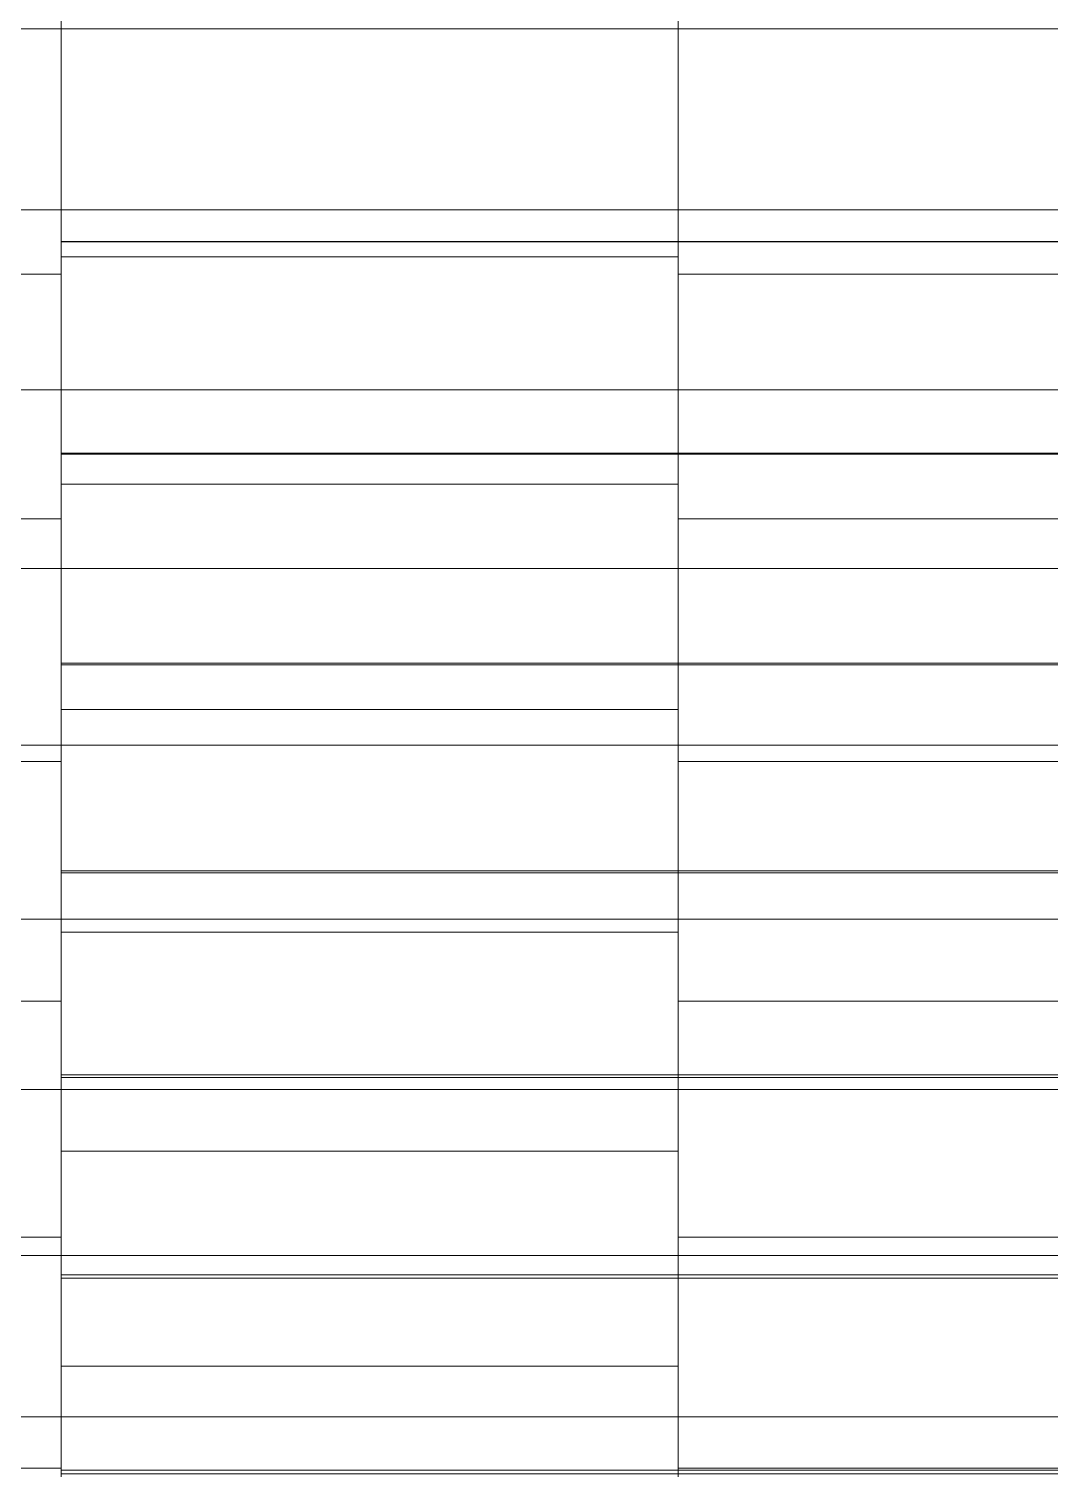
# Model space of a CAD drawing. Header units: millimetres. Extents: x -50 to 55, y -28 to 25.
# Drawn here: x 33.84 to 38.81, y -7 to 0 of the extents above; entities that cross this region are included whole.
import ezdxf

# ---------------------------------------------------------------- set-up
doc = ezdxf.new("R2010")
doc.units = ezdxf.units.MM
for name, color, linetype in [('ANELLO_SPE', 7, 'Continuous'), ('CIRCOLO_LU', 7, 'Continuous'), ('ORING3', 7, 'Continuous')]:
    doc.layers.add(name, color=color, linetype=linetype)

msp = doc.modelspace()

# ---------------------------------------------------------------- linework, layer by layer
at = {"layer": 'ANELLO_SPE', "lineweight": 5}
for points, invisible_edges in [([(37, 0, 17.6527), (37, 1.1084, 17.6179), (34, 1.1084, 17.6179)], 12), ([(34, 1.1084, 17.6179), (34, 0, 17.6527), (37, 0, 17.6527)], 12), ([(34, 1.1084, 17.6179), (34, 1.1083, 17.6169), (34, 0, 17.6517)], 12), ([(34, 1.1084, 17.6179), (34, 0, 17.6517), (34, 0, 17.6527)], 1), ([(34, 1.1083, 17.6169), (34, 1.0329, 16.4187), (34, 0, 16.4511)], 12), ([(34, 1.1083, 17.6169), (34, 0, 16.4511), (34, 0, 17.6517)], 1), ([(37, 0, 17.6527), (37, 0, 17.6517), (37, 1.1084, 17.6179)], 2), ([(37, 0, 17.6517), (37, 1.1083, 17.6169), (37, 1.1084, 17.6179)], 12), ([(37, 0, 17.6517), (37, 0, 16.4511), (37, 1.1083, 17.6169)], 2), ([(37, 0, 16.4511), (37, 1.0329, 16.4187), (37, 1.1083, 17.6169)], 12), ([(34, 0, 16.4511), (34, 1.0329, 16.4187), (37, 1.0329, 16.4187)], 12), ([(34, 0, 16.4511), (37, 1.0329, 16.4187), (37, 0, 16.4511)], 1), ([(37, -1.1084, 17.6179), (37, 0, 17.6527), (34, 0, 17.6527)], 12), ([(34, 0, 17.6527), (34, -1.1084, 17.6179), (37, -1.1084, 17.6179)], 12), ([(37, 0, -17.6508), (37, -1.1084, -17.616), (34, -1.1084, -17.616)], 12), ([(34, -1.1084, -17.616), (34, 0, -17.6508), (37, 0, -17.6508)], 12), ([(37, 0, 16.4511), (37, -1.0329, 16.4187), (34, -1.0329, 16.4187)], 12), ([(34, -1.0329, 16.4187), (34, 0, 16.4511), (37, 0, 16.4511)], 12), ([(37, -1.0329, -16.4168), (37, 0, -16.4493), (34, 0, -16.4493)], 12), ([(34, 0, -16.4493), (34, -1.0329, -16.4168), (37, -1.0329, -16.4168)], 12), ([(34, 0, 17.6527), (34, 0, 17.6517), (34, -1.1084, 17.6179)], 2), ([(34, 0, 17.6517), (34, -1.1083, 17.6169), (34, -1.1084, 17.6179)], 12), ([(34, -1.1084, -17.616), (34, -1.1083, -17.615), (34, 0, -17.6499)], 12), ([(34, 0, -17.6499), (34, 0, -17.6508), (34, -1.1084, -17.616)], 12), ([(34, -1.1083, -17.615), (34, -1.0329, -16.4168), (34, 0, -16.4493)], 12), ([(34, 0, -16.4493), (34, 0, -17.6499), (34, -1.1083, -17.615)], 12), ([(34, 0, 17.6517), (34, 0, 16.4511), (34, -1.1083, 17.6169)], 2), ([(34, 0, 16.4511), (34, -1.0329, 16.4187), (34, -1.1083, 17.6169)], 12), ([(37, -1.1084, 17.6179), (37, -1.1083, 17.6169), (37, 0, 17.6517)], 12), ([(37, -1.1084, 17.6179), (37, 0, 17.6517), (37, 0, 17.6527)], 1), ([(37, 0, -17.6499), (37, -1.1083, -17.615), (37, -1.1084, -17.616)], 12), ([(37, -1.1084, -17.616), (37, 0, -17.6508), (37, 0, -17.6499)], 12), ([(37, 0, -16.4493), (37, -1.0329, -16.4168), (37, -1.1083, -17.615)], 12), ([(37, -1.1083, -17.615), (37, 0, -17.6499), (37, 0, -16.4493)], 12), ([(37, -1.1083, 17.6169), (37, -1.0329, 16.4187), (37, 0, 16.4511)], 12), ([(37, -1.1083, 17.6169), (37, 0, 16.4511), (37, 0, 17.6517)], 1), ([(37, -1.0329, 16.4187), (37, -2.0618, 16.3214), (34, -2.0618, 16.3214)], 12), ([(34, -2.0618, 16.3214), (34, -1.0329, 16.4187), (37, -1.0329, 16.4187)], 12), ([(37, -2.0618, -16.3196), (37, -1.0329, -16.4168), (34, -1.0329, -16.4168)], 12), ([(34, -1.0329, -16.4168), (34, -2.0618, -16.3196), (37, -2.0618, -16.3196)], 12), ([(34, -2.2122, -17.5107), (34, -2.0618, -16.3196), (34, -1.0329, -16.4168)], 12), ([(34, -1.0329, -16.4168), (34, -1.1083, -17.615), (34, -2.2122, -17.5107)], 12), ([(34, -1.1083, 17.6169), (34, -1.0329, 16.4187), (34, -2.2122, 17.5126)], 2), ([(34, -1.0329, 16.4187), (34, -2.0618, 16.3214), (34, -2.2122, 17.5126)], 12), ([(37, -2.2122, 17.5126), (37, -2.0618, 16.3214), (37, -1.0329, 16.4187)], 12), ([(37, -2.2122, 17.5126), (37, -1.0329, 16.4187), (37, -1.1083, 17.6169)], 1), ([(37, -1.0329, -16.4168), (37, -2.0618, -16.3196), (37, -2.2122, -17.5107)], 12), ([(37, -2.2122, -17.5107), (37, -1.1083, -17.615), (37, -1.0329, -16.4168)], 12), ([(34, -1.1084, 17.6179), (34, -1.1083, 17.6169), (34, -2.2124, 17.5135)], 2), ([(34, -1.1083, 17.6169), (34, -2.2122, 17.5126), (34, -2.2124, 17.5135)], 12), ([(34, -2.2124, -17.5116), (34, -2.2122, -17.5107), (34, -1.1083, -17.615)], 12), ([(34, -1.1083, -17.615), (34, -1.1084, -17.616), (34, -2.2124, -17.5116)], 12), ([(37, -2.2124, 17.5135), (37, -1.1084, 17.6179), (34, -1.1084, 17.6179)], 12), ([(34, -1.1084, 17.6179), (34, -2.2124, 17.5135), (37, -2.2124, 17.5135)], 12), ([(37, -1.1084, -17.616), (37, -2.2124, -17.5116), (34, -2.2124, -17.5116)], 12), ([(34, -2.2124, -17.5116), (34, -1.1084, -17.616), (37, -1.1084, -17.616)], 12), ([(37, -2.2124, 17.5135), (37, -2.2122, 17.5126), (37, -1.1083, 17.6169)], 12), ([(37, -2.2124, 17.5135), (37, -1.1083, 17.6169), (37, -1.1084, 17.6179)], 1), ([(37, -1.1083, -17.615), (37, -2.2122, -17.5107), (37, -2.2124, -17.5116)], 12), ([(37, -2.2124, -17.5116), (37, -1.1084, -17.616), (37, -1.1083, -17.615)], 12), ([(37, -2.0618, 16.3214), (37, -3.0825, 16.1598), (34, -3.0825, 16.1598)], 12), ([(34, -3.0825, 16.1598), (34, -2.0618, 16.3214), (37, -2.0618, 16.3214)], 12), ([(37, -3.0825, -16.1579), (37, -2.0618, -16.3196), (34, -2.0618, -16.3196)], 12), ([(34, -2.0618, -16.3196), (34, -3.0825, -16.1579), (37, -3.0825, -16.1579)], 12), ([(34, -3.3074, -17.3372), (34, -3.0825, -16.1579), (34, -2.0618, -16.3196)], 12), ([(34, -2.0618, -16.3196), (34, -2.2122, -17.5107), (34, -3.3074, -17.3372)], 12), ([(34, -2.2122, 17.5126), (34, -2.0618, 16.3214), (34, -3.3074, 17.3391)], 2), ([(34, -2.0618, 16.3214), (34, -3.0825, 16.1598), (34, -3.3074, 17.3391)], 12), ([(37, -2.0618, -16.3196), (37, -3.0825, -16.1579), (37, -3.3074, -17.3372)], 12), ([(37, -3.3074, -17.3372), (37, -2.2122, -17.5107), (37, -2.0618, -16.3196)], 12), ([(37, -3.3074, 17.3391), (37, -3.0825, 16.1598), (37, -2.0618, 16.3214)], 12), ([(37, -3.3074, 17.3391), (37, -2.0618, 16.3214), (37, -2.2122, 17.5126)], 1), ([(34, -2.2124, 17.5135), (34, -2.2122, 17.5126), (34, -3.3076, 17.34)], 2), ([(34, -2.2122, 17.5126), (34, -3.3074, 17.3391), (34, -3.3076, 17.34)], 12), ([(34, -3.3076, -17.3381), (34, -3.3074, -17.3372), (34, -2.2122, -17.5107)], 12), ([(34, -2.2122, -17.5107), (34, -2.2124, -17.5116), (34, -3.3076, -17.3381)], 12), ([(37, -3.3076, 17.34), (37, -2.2124, 17.5135), (34, -2.2124, 17.5135)], 12), ([(34, -2.2124, 17.5135), (34, -3.3076, 17.34), (37, -3.3076, 17.34)], 12), ([(37, -2.2124, -17.5116), (37, -3.3076, -17.3381), (34, -3.3076, -17.3381)], 12), ([(34, -3.3076, -17.3381), (34, -2.2124, -17.5116), (37, -2.2124, -17.5116)], 12), ([(37, -3.3076, 17.34), (37, -3.3074, 17.3391), (37, -2.2122, 17.5126)], 12), ([(37, -3.3076, 17.34), (37, -2.2122, 17.5126), (37, -2.2124, 17.5135)], 1), ([(37, -2.2122, -17.5107), (37, -3.3074, -17.3372), (37, -3.3076, -17.3381)], 12), ([(37, -3.3076, -17.3381), (37, -2.2124, -17.5116), (37, -2.2122, -17.5107)], 12), ([(37, -3.0825, 16.1598), (37, -4.091, 15.9343), (34, -4.091, 15.9343)], 12), ([(34, -4.091, 15.9343), (34, -3.0825, 16.1598), (37, -3.0825, 16.1598)], 12), ([(37, -4.091, -15.9325), (37, -3.0825, -16.1579), (34, -3.0825, -16.1579)], 12), ([(34, -3.0825, -16.1579), (34, -4.091, -15.9325), (37, -4.091, -15.9325)], 12), ([(34, -4.3896, -17.0953), (34, -4.091, -15.9325), (34, -3.0825, -16.1579)], 12), ([(34, -3.0825, -16.1579), (34, -3.3074, -17.3372), (34, -4.3896, -17.0953)], 12), ([(34, -3.3074, 17.3391), (34, -3.0825, 16.1598), (34, -4.3896, 17.0972)], 2), ([(34, -3.0825, 16.1598), (34, -4.091, 15.9343), (34, -4.3896, 17.0972)], 12), ([(37, -3.0825, -16.1579), (37, -4.091, -15.9325), (37, -4.3896, -17.0953)], 12), ([(37, -4.3896, -17.0953), (37, -3.3074, -17.3372), (37, -3.0825, -16.1579)], 12), ([(37, -4.3896, 17.0972), (37, -4.091, 15.9343), (37, -3.0825, 16.1598)], 12), ([(37, -4.3896, 17.0972), (37, -3.0825, 16.1598), (37, -3.3074, 17.3391)], 1), ([(34, -3.3076, 17.34), (34, -3.3074, 17.3391), (34, -4.3898, 17.0981)], 2), ([(34, -3.3074, 17.3391), (34, -4.3896, 17.0972), (34, -4.3898, 17.0981)], 12), ([(34, -4.3898, -17.0962), (34, -4.3896, -17.0953), (34, -3.3074, -17.3372)], 12), ([(34, -3.3074, -17.3372), (34, -3.3076, -17.3381), (34, -4.3898, -17.0962)], 12), ([(37, -4.3898, 17.0981), (37, -3.3076, 17.34), (34, -3.3076, 17.34)], 12), ([(34, -3.3076, 17.34), (34, -4.3898, 17.0981), (37, -4.3898, 17.0981)], 12), ([(37, -3.3076, -17.3381), (37, -4.3898, -17.0962), (34, -4.3898, -17.0962)], 12), ([(34, -4.3898, -17.0962), (34, -3.3076, -17.3381), (37, -3.3076, -17.3381)], 12), ([(37, -4.3898, 17.0981), (37, -4.3896, 17.0972), (37, -3.3074, 17.3391)], 12), ([(37, -4.3898, 17.0981), (37, -3.3074, 17.3391), (37, -3.3076, 17.34)], 1), ([(37, -3.3074, -17.3372), (37, -4.3896, -17.0953), (37, -4.3898, -17.0962)], 12), ([(37, -4.3898, -17.0962), (37, -3.3076, -17.3381), (37, -3.3074, -17.3372)], 12), ([(37, -4.091, 15.9343), (37, -5.0834, 15.646), (34, -5.0834, 15.646)], 12), ([(34, -5.0834, 15.646), (34, -4.091, 15.9343), (37, -4.091, 15.9343)], 12), ([(37, -5.0834, -15.6441), (37, -4.091, -15.9325), (34, -4.091, -15.9325)], 12), ([(34, -4.091, -15.9325), (34, -5.0834, -15.6441), (37, -5.0834, -15.6441)], 12), ([(34, -5.4544, -16.786), (34, -5.0834, -15.6441), (34, -4.091, -15.9325)], 12), ([(34, -4.091, -15.9325), (34, -4.3896, -17.0953), (34, -5.4544, -16.786)], 12), ([(34, -4.3896, 17.0972), (34, -4.091, 15.9343), (34, -5.4544, 16.7879)], 2), ([(34, -4.091, 15.9343), (34, -5.0834, 15.646), (34, -5.4544, 16.7879)], 12), ([(37, -5.4544, 16.7879), (37, -5.0834, 15.646), (37, -4.091, 15.9343)], 12), ([(37, -5.4544, 16.7879), (37, -4.091, 15.9343), (37, -4.3896, 17.0972)], 1), ([(37, -4.091, -15.9325), (37, -5.0834, -15.6441), (37, -5.4544, -16.786)], 12), ([(37, -5.4544, -16.786), (37, -4.3896, -17.0953), (37, -4.091, -15.9325)], 12), ([(34, -4.3898, 17.0981), (34, -4.3896, 17.0972), (34, -5.4547, 16.7887)], 2), ([(34, -4.3896, 17.0972), (34, -5.4544, 16.7879), (34, -5.4547, 16.7887)], 12), ([(34, -5.4547, -16.7869), (34, -5.4544, -16.786), (34, -4.3896, -17.0953)], 12), ([(34, -4.3896, -17.0953), (34, -4.3898, -17.0962), (34, -5.4547, -16.7869)], 12), ([(37, -4.3898, -17.0962), (37, -5.4547, -16.7869), (34, -5.4547, -16.7869)], 12), ([(34, -5.4547, -16.7869), (34, -4.3898, -17.0962), (37, -4.3898, -17.0962)], 12), ([(37, -5.4547, 16.7887), (37, -4.3898, 17.0981), (34, -4.3898, 17.0981)], 12), ([(34, -4.3898, 17.0981), (34, -5.4547, 16.7887), (37, -5.4547, 16.7887)], 12), ([(37, -5.4547, 16.7887), (37, -5.4544, 16.7879), (37, -4.3896, 17.0972)], 12), ([(37, -5.4547, 16.7887), (37, -4.3896, 17.0972), (37, -4.3898, 17.0981)], 1), ([(37, -4.3896, -17.0953), (37, -5.4544, -16.786), (37, -5.4547, -16.7869)], 12), ([(37, -5.4547, -16.7869), (37, -4.3898, -17.0962), (37, -4.3896, -17.0953)], 12), ([(37, -5.0834, 15.646), (37, -6.0557, 15.296), (34, -6.0557, 15.296)], 12), ([(34, -6.0557, 15.296), (34, -5.0834, 15.646), (37, -5.0834, 15.646)], 12), ([(37, -6.0557, -15.2941), (37, -5.0834, -15.6441), (34, -5.0834, -15.6441)], 12), ([(34, -5.0834, -15.6441), (34, -6.0557, -15.2941), (37, -6.0557, -15.2941)], 12), ([(34, -5.4544, 16.7879), (34, -5.0834, 15.646), (34, -6.4977, 16.4122)], 2), ([(34, -5.0834, 15.646), (34, -6.0557, 15.296), (34, -6.4977, 16.4122)], 12), ([(34, -6.4977, -16.4104), (34, -6.0557, -15.2941), (34, -5.0834, -15.6441)], 12), ([(34, -5.0834, -15.6441), (34, -5.4544, -16.786), (34, -6.4977, -16.4104)], 12), ([(37, -5.0834, -15.6441), (37, -6.0557, -15.2941), (37, -6.4977, -16.4104)], 12), ([(37, -6.4977, -16.4104), (37, -5.4544, -16.786), (37, -5.0834, -15.6441)], 12), ([(37, -6.4977, 16.4122), (37, -6.0557, 15.296), (37, -5.0834, 15.646)], 12), ([(37, -6.4977, 16.4122), (37, -5.0834, 15.646), (37, -5.4544, 16.7879)], 1), ([(34, -5.4547, 16.7887), (34, -5.4544, 16.7879), (34, -6.498, 16.4131)], 2), ([(34, -5.4544, 16.7879), (34, -6.4977, 16.4122), (34, -6.498, 16.4131)], 12), ([(34, -6.498, -16.4112), (34, -6.4977, -16.4104), (34, -5.4544, -16.786)], 12), ([(34, -5.4544, -16.786), (34, -5.4547, -16.7869), (34, -6.498, -16.4112)], 12), ([(37, -6.498, 16.4131), (37, -5.4547, 16.7887), (34, -5.4547, 16.7887)], 12), ([(34, -5.4547, 16.7887), (34, -6.498, 16.4131), (37, -6.498, 16.4131)], 12), ([(37, -5.4547, -16.7869), (37, -6.498, -16.4112), (34, -6.498, -16.4112)], 12), ([(34, -6.498, -16.4112), (34, -5.4547, -16.7869), (37, -5.4547, -16.7869)], 12), ([(37, -6.498, 16.4131), (37, -6.4977, 16.4122), (37, -5.4544, 16.7879)], 12), ([(37, -6.498, 16.4131), (37, -5.4544, 16.7879), (37, -5.4547, 16.7887)], 1), ([(37, -5.4544, -16.786), (37, -6.4977, -16.4104), (37, -6.498, -16.4112)], 12), ([(37, -6.498, -16.4112), (37, -5.4547, -16.7869), (37, -5.4544, -16.786)], 12), ([(37, -6.0557, 15.296), (37, -7.0042, 14.8855), (34, -7.0042, 14.8855)], 12), ([(34, -7.0042, 14.8855), (34, -6.0557, 15.296), (37, -6.0557, 15.296)], 12), ([(37, -7.0042, -14.8837), (37, -6.0557, -15.2941), (34, -6.0557, -15.2941)], 12), ([(34, -6.0557, -15.2941), (34, -7.0042, -14.8837), (37, -7.0042, -14.8837)], 12), ([(34, -7.5153, -15.97), (34, -7.0042, -14.8837), (34, -6.0557, -15.2941)], 12), ([(34, -6.0557, -15.2941), (34, -6.4977, -16.4104), (34, -7.5153, -15.97)], 12), ([(34, -6.4977, 16.4122), (34, -6.0557, 15.296), (34, -7.5153, 15.9719)], 2), ([(34, -6.0557, 15.296), (34, -7.0042, 14.8855), (34, -7.5153, 15.9719)], 12), ([(37, -7.5153, 15.9719), (37, -7.0042, 14.8855), (37, -6.0557, 15.296)], 12), ([(37, -7.5153, 15.9719), (37, -6.0557, 15.296), (37, -6.4977, 16.4122)], 1), ([(37, -6.0557, -15.2941), (37, -7.0042, -14.8837), (37, -7.5153, -15.97)], 12), ([(37, -7.5153, -15.97), (37, -6.4977, -16.4104), (37, -6.0557, -15.2941)], 12), ([(34, -6.498, 16.4131), (34, -6.4977, 16.4122), (34, -7.5157, 15.9727)], 2), ([(34, -6.4977, 16.4122), (34, -7.5153, 15.9719), (34, -7.5157, 15.9727)], 12), ([(34, -7.5157, -15.9708), (34, -7.5153, -15.97), (34, -6.4977, -16.4104)], 12), ([(34, -6.4977, -16.4104), (34, -6.498, -16.4112), (34, -7.5157, -15.9708)], 12), ([(37, -7.5157, 15.9727), (37, -6.498, 16.4131), (34, -6.498, 16.4131)], 12), ([(34, -6.498, 16.4131), (34, -7.5157, 15.9727), (37, -7.5157, 15.9727)], 12), ([(37, -6.498, -16.4112), (37, -7.5157, -15.9708), (34, -7.5157, -15.9708)], 12), ([(34, -7.5157, -15.9708), (34, -6.498, -16.4112), (37, -6.498, -16.4112)], 12), ([(37, -7.5157, 15.9727), (37, -7.5153, 15.9719), (37, -6.4977, 16.4122)], 12), ([(37, -7.5157, 15.9727), (37, -6.4977, 16.4122), (37, -6.498, 16.4131)], 1), ([(37, -6.4977, -16.4104), (37, -7.5153, -15.97), (37, -7.5157, -15.9708)], 12), ([(37, -7.5157, -15.9708), (37, -6.498, -16.4112), (37, -6.4977, -16.4104)], 12)]:
    msp.add_3dface(points, dxfattribs=dict(at, invisible_edges=invisible_edges))
at = {"layer": 'CIRCOLO_LU', "lineweight": 5}
for points, invisible_edges in [([(27.5, 1.1931, 18.9633), (27.5, 0, 19.0008), (34, 0, 19.0008)], 12), ([(27.5, 1.1931, 18.9633), (34, 0, 19.0008), (34, 1.1931, 18.9633)], 1), ([(34, 1.1931, 18.9633), (34, 0, 19.0008), (34, 0, 16.4921)], 12), ([(34, 0, 16.4921), (34, 1.0355, 16.4596), (34, 1.1931, 18.9633)], 12), ([(37, 0, 16.4921), (37, 1.0355, 16.4596), (34, 1.0355, 16.4596)], 12), ([(34, 1.0355, 16.4596), (34, 0, 16.4921), (37, 0, 16.4921)], 12), ([(43.5, 0, 16.4921), (43.5, 1.0355, 16.4596), (37, 1.0355, 16.4596)], 12), ([(37, 1.0355, 16.4596), (37, 0, 16.4921), (43.5, 0, 16.4921)], 12), ([(34, 0.8791, 13.9724), (34, 0, 14), (27.5, 0, 14)], 12), ([(27.5, 0, 14), (27.5, 0.8791, 13.9724), (34, 0.8791, 13.9724)], 12), ([(37, 0.8791, 13.9724), (37, 0, 14), (34, 0, 14)], 12), ([(34, 0, 14), (34, 0.8791, 13.9724), (37, 0.8791, 13.9724)], 12), ([(43.5, 0.8791, 13.9724), (43.5, 0, 14), (37, 0, 14)], 12), ([(37, 0, 14), (37, 0.8791, 13.9724), (43.5, 0.8791, 13.9724)], 12), ([(34, 0, -19.0008), (34, -1.1931, -18.9633), (27.5, -1.1931, -18.9633)], 12), ([(27.5, -1.1931, -18.9633), (27.5, 0, -19.0008), (34, 0, -19.0008)], 12), ([(34, 0, 14), (34, -0.8791, 13.9724), (27.5, -0.8791, 13.9724)], 12), ([(27.5, -0.8791, 13.9724), (27.5, 0, 14), (34, 0, 14)], 12), ([(34, -1.1931, 18.9633), (34, 0, 19.0008), (27.5, 0, 19.0008)], 12), ([(27.5, 0, 19.0008), (27.5, -1.1931, 18.9633), (34, -1.1931, 18.9633)], 12), ([(34, -0.8791, -13.9724), (34, 0, -14), (27.5, 0, -14)], 12), ([(27.5, 0, -14), (27.5, -0.8791, -13.9724), (34, -0.8791, -13.9724)], 12), ([(34, 0, 16.4921), (34, 0, 19.0008), (34, -1.1931, 18.9633)], 12), ([(34, -1.1931, 18.9633), (34, -1.0355, 16.4596), (34, 0, 16.4921)], 12), ([(34, 0, -16.4921), (34, -1.0355, -16.4596), (34, -1.1931, -18.9633)], 12), ([(34, -1.1931, -18.9633), (34, 0, -19.0008), (34, 0, -16.4921)], 12), ([(34, 0, 16.4921), (34, -1.0355, 16.4596), (37, -1.0355, 16.4596)], 12), ([(34, 0, 16.4921), (37, -1.0355, 16.4596), (37, 0, 16.4921)], 1), ([(34, -1.0355, -16.4596), (34, 0, -16.4921), (37, 0, -16.4921)], 12), ([(34, -1.0355, -16.4596), (37, 0, -16.4921), (37, -1.0355, -16.4596)], 1), ([(37, 0, 14), (37, -0.8791, 13.9724), (34, -0.8791, 13.9724)], 12), ([(34, -0.8791, 13.9724), (34, 0, 14), (37, 0, 14)], 12), ([(37, -0.8791, -13.9724), (37, 0, -14), (34, 0, -14)], 12), ([(34, 0, -14), (34, -0.8791, -13.9724), (37, -0.8791, -13.9724)], 12), ([(43.5, -0.8791, -13.9724), (43.5, 0, -14), (37, 0, -14)], 12), ([(37, 0, -14), (37, -0.8791, -13.9724), (43.5, -0.8791, -13.9724)], 12), ([(37, -1.0355, -16.4596), (37, 0, -16.4921), (43.5, 0, -16.4921)], 12), ([(37, -1.0355, -16.4596), (43.5, 0, -16.4921), (43.5, -1.0355, -16.4596)], 1), ([(37, 0, 16.4921), (37, -1.0355, 16.4596), (43.5, -1.0355, 16.4596)], 12), ([(37, 0, 16.4921), (43.5, -1.0355, 16.4596), (43.5, 0, 16.4921)], 1), ([(43.5, 0, 14), (43.5, -0.8791, 13.9724), (37, -0.8791, 13.9724)], 12), ([(37, -0.8791, 13.9724), (37, 0, 14), (43.5, 0, 14)], 12), ([(34, -1.7547, -13.8896), (34, -0.8791, -13.9724), (27.5, -0.8791, -13.9724)], 12), ([(27.5, -0.8791, -13.9724), (27.5, -1.7547, -13.8896), (34, -1.7547, -13.8896)], 12), ([(34, -0.8791, 13.9724), (34, -1.7547, 13.8896), (27.5, -1.7547, 13.8896)], 12), ([(27.5, -1.7547, 13.8896), (27.5, -0.8791, 13.9724), (34, -0.8791, 13.9724)], 12), ([(37, -0.8791, 13.9724), (37, -1.7547, 13.8896), (34, -1.7547, 13.8896)], 12), ([(34, -1.7547, 13.8896), (34, -0.8791, 13.9724), (37, -0.8791, 13.9724)], 12), ([(37, -1.7547, -13.8896), (37, -0.8791, -13.9724), (34, -0.8791, -13.9724)], 12), ([(34, -0.8791, -13.9724), (34, -1.7547, -13.8896), (37, -1.7547, -13.8896)], 12), ([(43.5, -0.8791, 13.9724), (43.5, -1.7547, 13.8896), (37, -1.7547, 13.8896)], 12), ([(37, -1.7547, 13.8896), (37, -0.8791, 13.9724), (43.5, -0.8791, 13.9724)], 12), ([(43.5, -1.7547, -13.8896), (43.5, -0.8791, -13.9724), (37, -0.8791, -13.9724)], 12), ([(37, -0.8791, -13.9724), (37, -1.7547, -13.8896), (43.5, -1.7547, -13.8896)], 12), ([(34, -1.0355, 16.4596), (34, -1.1931, 18.9633), (34, -2.3814, 18.851)], 12), ([(34, -2.3814, 18.851), (34, -2.067, 16.3621), (34, -1.0355, 16.4596)], 12), ([(34, -1.0355, -16.4596), (34, -2.067, -16.3621), (34, -2.3814, -18.851)], 12), ([(34, -2.3814, -18.851), (34, -1.1931, -18.9633), (34, -1.0355, -16.4596)], 12), ([(34, -1.0355, 16.4596), (34, -2.067, 16.3621), (37, -2.067, 16.3621)], 12), ([(34, -1.0355, 16.4596), (37, -2.067, 16.3621), (37, -1.0355, 16.4596)], 1), ([(34, -2.067, -16.3621), (34, -1.0355, -16.4596), (37, -1.0355, -16.4596)], 12), ([(34, -2.067, -16.3621), (37, -1.0355, -16.4596), (37, -2.067, -16.3621)], 1), ([(37, -2.067, -16.3621), (37, -1.0355, -16.4596), (43.5, -1.0355, -16.4596)], 12), ([(37, -2.067, -16.3621), (43.5, -1.0355, -16.4596), (43.5, -2.067, -16.3621)], 1), ([(37, -1.0355, 16.4596), (37, -2.067, 16.3621), (43.5, -2.067, 16.3621)], 12), ([(37, -1.0355, 16.4596), (43.5, -2.067, 16.3621), (43.5, -1.0355, 16.4596)], 1), ([(34, -1.1931, -18.9633), (34, -2.3814, -18.851), (27.5, -2.3814, -18.851)], 12), ([(27.5, -2.3814, -18.851), (27.5, -1.1931, -18.9633), (34, -1.1931, -18.9633)], 12), ([(34, -2.3814, 18.851), (34, -1.1931, 18.9633), (27.5, -1.1931, 18.9633)], 12), ([(27.5, -1.1931, 18.9633), (27.5, -2.3814, 18.851), (34, -2.3814, 18.851)], 12), ([(34, -2.6233, -13.752), (34, -1.7547, -13.8896), (27.5, -1.7547, -13.8896)], 12), ([(27.5, -1.7547, -13.8896), (27.5, -2.6233, -13.752), (34, -2.6233, -13.752)], 12), ([(34, -1.7547, 13.8896), (34, -2.6233, 13.752), (27.5, -2.6233, 13.752)], 12), ([(27.5, -2.6233, 13.752), (27.5, -1.7547, 13.8896), (34, -1.7547, 13.8896)], 12), ([(37, -2.6233, -13.752), (37, -1.7547, -13.8896), (34, -1.7547, -13.8896)], 12), ([(34, -1.7547, -13.8896), (34, -2.6233, -13.752), (37, -2.6233, -13.752)], 12), ([(37, -1.7547, 13.8896), (37, -2.6233, 13.752), (34, -2.6233, 13.752)], 12), ([(34, -2.6233, 13.752), (34, -1.7547, 13.8896), (37, -1.7547, 13.8896)], 12), ([(43.5, -1.7547, 13.8896), (43.5, -2.6233, 13.752), (37, -2.6233, 13.752)], 12), ([(37, -2.6233, 13.752), (37, -1.7547, 13.8896), (43.5, -1.7547, 13.8896)], 12), ([(43.5, -2.6233, -13.752), (43.5, -1.7547, -13.8896), (37, -1.7547, -13.8896)], 12), ([(37, -1.7547, -13.8896), (37, -2.6233, -13.752), (43.5, -2.6233, -13.752)], 12), ([(34, -2.067, 16.3621), (34, -2.3814, 18.851), (34, -3.5604, 18.6642)], 12), ([(34, -3.5604, 18.6642), (34, -3.0903, 16.2), (34, -2.067, 16.3621)], 12), ([(34, -2.067, -16.3621), (34, -3.0903, -16.2), (34, -3.5604, -18.6642)], 12), ([(34, -3.5604, -18.6642), (34, -2.3814, -18.851), (34, -2.067, -16.3621)], 12), ([(34, -2.067, 16.3621), (34, -3.0903, 16.2), (37, -3.0903, 16.2)], 12), ([(34, -2.067, 16.3621), (37, -3.0903, 16.2), (37, -2.067, 16.3621)], 1), ([(34, -3.0903, -16.2), (34, -2.067, -16.3621), (37, -2.067, -16.3621)], 12), ([(34, -3.0903, -16.2), (37, -2.067, -16.3621), (37, -3.0903, -16.2)], 1), ([(37, -3.0903, -16.2), (37, -2.067, -16.3621), (43.5, -2.067, -16.3621)], 12), ([(37, -3.0903, -16.2), (43.5, -2.067, -16.3621), (43.5, -3.0903, -16.2)], 1), ([(37, -2.067, 16.3621), (37, -3.0903, 16.2), (43.5, -3.0903, 16.2)], 12), ([(37, -2.067, 16.3621), (43.5, -3.0903, 16.2), (43.5, -2.067, 16.3621)], 1), ([(34, -3.5604, 18.6642), (34, -2.3814, 18.851), (27.5, -2.3814, 18.851)], 12), ([(27.5, -2.3814, 18.851), (27.5, -3.5604, 18.6642), (34, -3.5604, 18.6642)], 12), ([(34, -2.3814, -18.851), (34, -3.5604, -18.6642), (27.5, -3.5604, -18.6642)], 12), ([(27.5, -3.5604, -18.6642), (27.5, -2.3814, -18.851), (34, -2.3814, -18.851)], 12), ([(34, -3.4817, -13.5602), (34, -2.6233, -13.752), (27.5, -2.6233, -13.752)], 12), ([(27.5, -2.6233, -13.752), (27.5, -3.4817, -13.5602), (34, -3.4817, -13.5602)], 12), ([(34, -2.6233, 13.752), (34, -3.4817, 13.5602), (27.5, -3.4817, 13.5602)], 12), ([(27.5, -3.4817, 13.5602), (27.5, -2.6233, 13.752), (34, -2.6233, 13.752)], 12), ([(37, -3.4817, -13.5602), (37, -2.6233, -13.752), (34, -2.6233, -13.752)], 12), ([(34, -2.6233, -13.752), (34, -3.4817, -13.5602), (37, -3.4817, -13.5602)], 12), ([(37, -2.6233, 13.752), (37, -3.4817, 13.5602), (34, -3.4817, 13.5602)], 12), ([(34, -3.4817, 13.5602), (34, -2.6233, 13.752), (37, -2.6233, 13.752)], 12), ([(43.5, -3.4817, -13.5602), (43.5, -2.6233, -13.752), (37, -2.6233, -13.752)], 12), ([(37, -2.6233, -13.752), (37, -3.4817, -13.5602), (43.5, -3.4817, -13.5602)], 12), ([(43.5, -2.6233, 13.752), (43.5, -3.4817, 13.5602), (37, -3.4817, 13.5602)], 12), ([(37, -3.4817, 13.5602), (37, -2.6233, 13.752), (43.5, -2.6233, 13.752)], 12), ([(34, -3.0903, 16.2), (34, -3.5604, 18.6642), (34, -4.7253, 18.4039)], 12), ([(34, -4.7253, 18.4039), (34, -4.1014, 15.974), (34, -3.0903, 16.2)], 12), ([(34, -3.0903, -16.2), (34, -4.1014, -15.974), (34, -4.7253, -18.4039)], 12), ([(34, -4.7253, -18.4039), (34, -3.5604, -18.6642), (34, -3.0903, -16.2)], 12), ([(34, -3.0903, 16.2), (34, -4.1014, 15.974), (37, -4.1014, 15.974)], 12), ([(34, -3.0903, 16.2), (37, -4.1014, 15.974), (37, -3.0903, 16.2)], 1), ([(34, -4.1014, -15.974), (34, -3.0903, -16.2), (37, -3.0903, -16.2)], 12), ([(34, -4.1014, -15.974), (37, -3.0903, -16.2), (37, -4.1014, -15.974)], 1), ([(37, -4.1014, -15.974), (37, -3.0903, -16.2), (43.5, -3.0903, -16.2)], 12), ([(37, -4.1014, -15.974), (43.5, -3.0903, -16.2), (43.5, -4.1014, -15.974)], 1), ([(37, -3.0903, 16.2), (37, -4.1014, 15.974), (43.5, -4.1014, 15.974)], 12), ([(37, -3.0903, 16.2), (43.5, -4.1014, 15.974), (43.5, -3.0903, 16.2)], 1), ([(34, -4.3262, -13.3148), (34, -3.4817, -13.5602), (27.5, -3.4817, -13.5602)], 12), ([(27.5, -3.4817, -13.5602), (27.5, -4.3262, -13.3148), (34, -4.3262, -13.3148)], 12), ([(34, -3.4817, 13.5602), (34, -4.3262, 13.3148), (27.5, -4.3262, 13.3148)], 12), ([(27.5, -4.3262, 13.3148), (27.5, -3.4817, 13.5602), (34, -3.4817, 13.5602)], 12), ([(37, -3.4817, 13.5602), (37, -4.3262, 13.3148), (34, -4.3262, 13.3148)], 12), ([(34, -4.3262, 13.3148), (34, -3.4817, 13.5602), (37, -3.4817, 13.5602)], 12), ([(37, -4.3262, -13.3148), (37, -3.4817, -13.5602), (34, -3.4817, -13.5602)], 12), ([(34, -3.4817, -13.5602), (34, -4.3262, -13.3148), (37, -4.3262, -13.3148)], 12), ([(43.5, -3.4817, 13.5602), (43.5, -4.3262, 13.3148), (37, -4.3262, 13.3148)], 12), ([(37, -4.3262, 13.3148), (37, -3.4817, 13.5602), (43.5, -3.4817, 13.5602)], 12), ([(43.5, -4.3262, -13.3148), (43.5, -3.4817, -13.5602), (37, -3.4817, -13.5602)], 12), ([(37, -3.4817, -13.5602), (37, -4.3262, -13.3148), (43.5, -4.3262, -13.3148)], 12), ([(34, -3.5604, -18.6642), (34, -4.7253, -18.4039), (27.5, -4.7253, -18.4039)], 12), ([(27.5, -4.7253, -18.4039), (27.5, -3.5604, -18.6642), (34, -3.5604, -18.6642)], 12), ([(34, -4.7253, 18.4039), (34, -3.5604, 18.6642), (27.5, -3.5604, 18.6642)], 12), ([(27.5, -3.5604, 18.6642), (27.5, -4.7253, 18.4039), (34, -4.7253, 18.4039)], 12), ([(34, -4.1014, 15.974), (34, -4.7253, 18.4039), (34, -5.8716, 18.0708)], 12), ([(34, -5.8716, 18.0708), (34, -5.0963, 15.6849), (34, -4.1014, 15.974)], 12), ([(34, -4.1014, -15.974), (34, -5.0963, -15.6849), (34, -5.8716, -18.0708)], 12), ([(34, -5.8716, -18.0708), (34, -4.7253, -18.4039), (34, -4.1014, -15.974)], 12), ([(34, -5.0963, -15.6849), (34, -4.1014, -15.974), (37, -4.1014, -15.974)], 12), ([(34, -5.0963, -15.6849), (37, -4.1014, -15.974), (37, -5.0963, -15.6849)], 1), ([(34, -4.1014, 15.974), (34, -5.0963, 15.6849), (37, -5.0963, 15.6849)], 12), ([(34, -4.1014, 15.974), (37, -5.0963, 15.6849), (37, -4.1014, 15.974)], 1), ([(37, -5.0963, -15.6849), (37, -4.1014, -15.974), (43.5, -4.1014, -15.974)], 12), ([(37, -5.0963, -15.6849), (43.5, -4.1014, -15.974), (43.5, -5.0963, -15.6849)], 1), ([(37, -4.1014, 15.974), (37, -5.0963, 15.6849), (43.5, -5.0963, 15.6849)], 12), ([(37, -4.1014, 15.974), (43.5, -5.0963, 15.6849), (43.5, -4.1014, 15.974)], 1), ([(34, -4.3262, 13.3148), (34, -5.1537, 13.0169), (27.5, -5.1537, 13.0169)], 12), ([(27.5, -5.1537, 13.0169), (27.5, -4.3262, 13.3148), (34, -4.3262, 13.3148)], 12), ([(34, -5.1537, -13.0169), (34, -4.3262, -13.3148), (27.5, -4.3262, -13.3148)], 12), ([(27.5, -4.3262, -13.3148), (27.5, -5.1537, -13.0169), (34, -5.1537, -13.0169)], 12), ([(37, -4.3262, 13.3148), (37, -5.1537, 13.0169), (34, -5.1537, 13.0169)], 12), ([(34, -5.1537, 13.0169), (34, -4.3262, 13.3148), (37, -4.3262, 13.3148)], 12), ([(37, -5.1537, -13.0169), (37, -4.3262, -13.3148), (34, -4.3262, -13.3148)], 12), ([(34, -4.3262, -13.3148), (34, -5.1537, -13.0169), (37, -5.1537, -13.0169)], 12), ([(43.5, -5.1537, -13.0169), (43.5, -4.3262, -13.3148), (37, -4.3262, -13.3148)], 12), ([(37, -4.3262, -13.3148), (37, -5.1537, -13.0169), (43.5, -5.1537, -13.0169)], 12), ([(43.5, -4.3262, 13.3148), (43.5, -5.1537, 13.0169), (37, -5.1537, 13.0169)], 12), ([(37, -5.1537, 13.0169), (37, -4.3262, 13.3148), (43.5, -4.3262, 13.3148)], 12), ([(34, -5.8716, 18.0708), (34, -4.7253, 18.4039), (27.5, -4.7253, 18.4039)], 12), ([(27.5, -4.7253, 18.4039), (27.5, -5.8716, 18.0708), (34, -5.8716, 18.0708)], 12), ([(34, -4.7253, -18.4039), (34, -5.8716, -18.0708), (27.5, -5.8716, -18.0708)], 12), ([(27.5, -5.8716, -18.0708), (27.5, -4.7253, -18.4039), (34, -4.7253, -18.4039)], 12), ([(34, -5.0963, 15.6849), (34, -5.8716, 18.0708), (34, -6.9947, 17.6665)], 12), ([(34, -6.9947, 17.6665), (34, -6.0712, 15.334), (34, -5.0963, 15.6849)], 12), ([(34, -5.0963, -15.6849), (34, -6.0712, -15.334), (34, -6.9947, -17.6665)], 12), ([(34, -6.9947, -17.6665), (34, -5.8716, -18.0708), (34, -5.0963, -15.6849)], 12), ([(34, -5.0963, 15.6849), (34, -6.0712, 15.334), (37, -6.0712, 15.334)], 12), ([(34, -5.0963, 15.6849), (37, -6.0712, 15.334), (37, -5.0963, 15.6849)], 1), ([(34, -6.0712, -15.334), (34, -5.0963, -15.6849), (37, -5.0963, -15.6849)], 12), ([(34, -6.0712, -15.334), (37, -5.0963, -15.6849), (37, -6.0712, -15.334)], 1), ([(37, -5.0963, 15.6849), (37, -6.0712, 15.334), (43.5, -6.0712, 15.334)], 12), ([(37, -5.0963, 15.6849), (43.5, -6.0712, 15.334), (43.5, -5.0963, 15.6849)], 1), ([(37, -6.0712, -15.334), (37, -5.0963, -15.6849), (43.5, -5.0963, -15.6849)], 12), ([(37, -6.0712, -15.334), (43.5, -5.0963, -15.6849), (43.5, -6.0712, -15.334)], 1), ([(34, -5.9609, -12.6676), (34, -5.1537, -13.0169), (27.5, -5.1537, -13.0169)], 12), ([(27.5, -5.1537, -13.0169), (27.5, -5.9609, -12.6676), (34, -5.9609, -12.6676)], 12), ([(34, -5.1537, 13.0169), (34, -5.9609, 12.6676), (27.5, -5.9609, 12.6676)], 12), ([(27.5, -5.9609, 12.6676), (27.5, -5.1537, 13.0169), (34, -5.1537, 13.0169)], 12), ([(37, -5.9609, -12.6676), (37, -5.1537, -13.0169), (34, -5.1537, -13.0169)], 12), ([(34, -5.1537, -13.0169), (34, -5.9609, -12.6676), (37, -5.9609, -12.6676)], 12), ([(37, -5.1537, 13.0169), (37, -5.9609, 12.6676), (34, -5.9609, 12.6676)], 12), ([(34, -5.9609, 12.6676), (34, -5.1537, 13.0169), (37, -5.1537, 13.0169)], 12), ([(43.5, -5.1537, 13.0169), (43.5, -5.9609, 12.6676), (37, -5.9609, 12.6676)], 12), ([(37, -5.9609, 12.6676), (37, -5.1537, 13.0169), (43.5, -5.1537, 13.0169)], 12), ([(43.5, -5.9609, -12.6676), (43.5, -5.1537, -13.0169), (37, -5.1537, -13.0169)], 12), ([(37, -5.1537, -13.0169), (37, -5.9609, -12.6676), (43.5, -5.9609, -12.6676)], 12), ([(34, -5.8716, -18.0708), (34, -6.9947, -17.6665), (27.5, -6.9947, -17.6665)], 12), ([(27.5, -6.9947, -17.6665), (27.5, -5.8716, -18.0708), (34, -5.8716, -18.0708)], 12), ([(34, -6.9947, 17.6665), (34, -5.8716, 18.0708), (27.5, -5.8716, 18.0708)], 12), ([(27.5, -5.8716, 18.0708), (27.5, -6.9947, 17.6665), (34, -6.9947, 17.6665)], 12), ([(34, -6.7446, -12.2683), (34, -5.9609, -12.6676), (27.5, -5.9609, -12.6676)], 12), ([(27.5, -5.9609, -12.6676), (27.5, -6.7446, -12.2683), (34, -6.7446, -12.2683)], 12), ([(34, -5.9609, 12.6676), (34, -6.7446, 12.2683), (27.5, -6.7446, 12.2683)], 12), ([(27.5, -6.7446, 12.2683), (27.5, -5.9609, 12.6676), (34, -5.9609, 12.6676)], 12), ([(37, -6.7446, -12.2683), (37, -5.9609, -12.6676), (34, -5.9609, -12.6676)], 12), ([(34, -5.9609, -12.6676), (34, -6.7446, -12.2683), (37, -6.7446, -12.2683)], 12), ([(37, -5.9609, 12.6676), (37, -6.7446, 12.2683), (34, -6.7446, 12.2683)], 12), ([(34, -6.7446, 12.2683), (34, -5.9609, 12.6676), (37, -5.9609, 12.6676)], 12), ([(43.5, -5.9609, 12.6676), (43.5, -6.7446, 12.2683), (37, -6.7446, 12.2683)], 12), ([(37, -6.7446, 12.2683), (37, -5.9609, 12.6676), (43.5, -5.9609, 12.6676)], 12), ([(43.5, -6.7446, -12.2683), (43.5, -5.9609, -12.6676), (37, -5.9609, -12.6676)], 12), ([(37, -5.9609, -12.6676), (37, -6.7446, -12.2683), (43.5, -6.7446, -12.2683)], 12), ([(34, -6.0712, 15.334), (34, -6.9947, 17.6665), (34, -8.0901, 17.1924)], 12), ([(34, -8.0901, 17.1924), (34, -7.022, 14.9225), (34, -6.0712, 15.334)], 12), ([(34, -6.0712, -15.334), (34, -7.022, -14.9225), (34, -8.0901, -17.1924)], 12), ([(34, -8.0901, -17.1924), (34, -6.9947, -17.6665), (34, -6.0712, -15.334)], 12), ([(34, -6.0712, 15.334), (34, -7.022, 14.9225), (37, -7.022, 14.9225)], 12), ([(34, -6.0712, 15.334), (37, -7.022, 14.9225), (37, -6.0712, 15.334)], 1), ([(34, -7.022, -14.9225), (34, -6.0712, -15.334), (37, -6.0712, -15.334)], 12), ([(34, -7.022, -14.9225), (37, -6.0712, -15.334), (37, -7.022, -14.9225)], 1), ([(37, -7.022, -14.9225), (37, -6.0712, -15.334), (43.5, -6.0712, -15.334)], 12), ([(37, -7.022, -14.9225), (43.5, -6.0712, -15.334), (43.5, -7.022, -14.9225)], 1), ([(37, -6.0712, 15.334), (37, -7.022, 14.9225), (43.5, -7.022, 14.9225)], 12), ([(37, -6.0712, 15.334), (43.5, -7.022, 14.9225), (43.5, -6.0712, 15.334)], 1), ([(34, -7.5016, -11.8206), (34, -6.7446, -12.2683), (27.5, -6.7446, -12.2683)], 12), ([(27.5, -6.7446, -12.2683), (27.5, -7.5016, -11.8206), (34, -7.5016, -11.8206)], 12), ([(34, -6.7446, 12.2683), (34, -7.5016, 11.8206), (27.5, -7.5016, 11.8206)], 12), ([(27.5, -7.5016, 11.8206), (27.5, -6.7446, 12.2683), (34, -6.7446, 12.2683)], 12), ([(37, -7.5016, -11.8206), (37, -6.7446, -12.2683), (34, -6.7446, -12.2683)], 12), ([(34, -6.7446, -12.2683), (34, -7.5016, -11.8206), (37, -7.5016, -11.8206)], 12), ([(37, -6.7446, 12.2683), (37, -7.5016, 11.8206), (34, -7.5016, 11.8206)], 12), ([(34, -7.5016, 11.8206), (34, -6.7446, 12.2683), (37, -6.7446, 12.2683)], 12), ([(43.5, -6.7446, 12.2683), (43.5, -7.5016, 11.8206), (37, -7.5016, 11.8206)], 12), ([(37, -7.5016, 11.8206), (37, -6.7446, 12.2683), (43.5, -6.7446, 12.2683)], 12), ([(43.5, -7.5016, -11.8206), (43.5, -6.7446, -12.2683), (37, -6.7446, -12.2683)], 12), ([(37, -6.7446, -12.2683), (37, -7.5016, -11.8206), (43.5, -7.5016, -11.8206)], 12), ([(34, -8.0901, 17.1924), (34, -6.9947, 17.6665), (27.5, -6.9947, 17.6665)], 12), ([(27.5, -6.9947, 17.6665), (27.5, -8.0901, 17.1924), (34, -8.0901, 17.1924)], 12), ([(34, -6.9947, -17.6665), (34, -8.0901, -17.1924), (27.5, -8.0901, -17.1924)], 12), ([(27.5, -8.0901, -17.1924), (27.5, -6.9947, -17.6665), (34, -6.9947, -17.6665)], 12)]:
    msp.add_3dface(points, dxfattribs=dict(at, invisible_edges=invisible_edges))
at = {"layer": 'ORING3', "lineweight": 5}
for points, invisible_edges in [([(37, 0, 19.0017), (43.5, 0, 19.0017), (43.5, 1.1931, 18.968)], 12), ([(43.5, 1.1931, 18.968), (37, 1.1931, 18.9644), (37, 0, 19.0017)], 12), ([(37, 0, 19.0017), (37, 1.1931, 18.9644), (37, 1.1083, 17.6169)], 12), ([(37, 0, 19.0017), (37, 1.1083, 17.6169), (37, 0, 17.6517)], 1), ([(37, 1.1083, 17.6169), (37, 1.0329, 16.4187), (37, 0, 16.4511)], 12), ([(37, 1.1083, 17.6169), (37, 0, 16.4511), (37, 0, 17.6517)], 1), ([(37, 0, 16.4511), (37, 1.0329, 16.4187), (43.5, 1.0329, 16.4187)], 12), ([(37, 0, 16.4511), (43.5, 1.0329, 16.4187), (43.5, 0, 16.4511)], 1), ([(43.5, -1.1931, 18.9642), (43.5, 0, 19.0017), (37, 0, 19.0017)], 12), ([(37, 0, 19.0017), (37, -1.1931, 18.9642), (43.5, -1.1931, 18.9642)], 12), ([(43.5, 0, -18.9999), (43.5, -1.1931, -18.9624), (37, -1.1931, -18.9624)], 12), ([(37, -1.1931, -18.9624), (37, 0, -18.9999), (43.5, 0, -18.9999)], 12), ([(43.5, 0, 16.4511), (43.5, -1.0329, 16.4187), (37, -1.0329, 16.4187)], 12), ([(37, -1.0329, 16.4187), (37, 0, 16.4511), (43.5, 0, 16.4511)], 12), ([(43.5, -1.0329, -16.4168), (43.5, 0, -16.4493), (37, 0, -16.4493)], 12), ([(37, 0, -16.4493), (37, -1.0329, -16.4168), (43.5, -1.0329, -16.4168)], 12), ([(37, 0, 19.0017), (37, 0, 17.6517), (37, -1.1931, 18.9642)], 2), ([(37, 0, 17.6517), (37, -1.1083, 17.6169), (37, -1.1931, 18.9642)], 12), ([(37, -1.1931, -18.9624), (37, -1.1083, -17.615), (37, 0, -17.6499)], 12), ([(37, 0, -17.6499), (37, 0, -18.9999), (37, -1.1931, -18.9624)], 12), ([(37, -1.1083, -17.615), (37, -1.0329, -16.4168), (37, 0, -16.4493)], 12), ([(37, 0, -16.4493), (37, 0, -17.6499), (37, -1.1083, -17.615)], 12), ([(37, 0, 17.6517), (37, 0, 16.4511), (37, -1.1083, 17.6169)], 2), ([(37, 0, 16.4511), (37, -1.0329, 16.4187), (37, -1.1083, 17.6169)], 12), ([(43.5, -1.0329, 16.4187), (43.5, -2.0618, 16.3214), (37, -2.0618, 16.3214)], 12), ([(37, -2.0618, 16.3214), (37, -1.0329, 16.4187), (43.5, -1.0329, 16.4187)], 12), ([(43.5, -2.0618, -16.3196), (43.5, -1.0329, -16.4168), (37, -1.0329, -16.4168)], 12), ([(37, -1.0329, -16.4168), (37, -2.0618, -16.3196), (43.5, -2.0618, -16.3196)], 12), ([(37, -2.2122, -17.5107), (37, -2.0618, -16.3196), (37, -1.0329, -16.4168)], 12), ([(37, -1.0329, -16.4168), (37, -1.1083, -17.615), (37, -2.2122, -17.5107)], 12), ([(37, -1.1083, 17.6169), (37, -1.0329, 16.4187), (37, -2.2122, 17.5126)], 2), ([(37, -1.0329, 16.4187), (37, -2.0618, 16.3214), (37, -2.2122, 17.5126)], 12), ([(37, -1.1931, 18.9642), (37, -1.1083, 17.6169), (37, -2.3814, 18.8519)], 2), ([(37, -1.1083, 17.6169), (37, -2.2122, 17.5126), (37, -2.3814, 18.8519)], 12), ([(37, -2.3814, -18.85), (37, -2.2122, -17.5107), (37, -1.1083, -17.615)], 12), ([(37, -1.1083, -17.615), (37, -1.1931, -18.9624), (37, -2.3814, -18.85)], 12), ([(43.5, -2.3814, 18.8519), (43.5, -1.1931, 18.9642), (37, -1.1931, 18.9642)], 12), ([(37, -1.1931, 18.9642), (37, -2.3814, 18.8519), (43.5, -2.3814, 18.8519)], 12), ([(43.5, -1.1931, -18.9624), (43.5, -2.3814, -18.85), (37, -2.3814, -18.85)], 12), ([(37, -2.3814, -18.85), (37, -1.1931, -18.9624), (43.5, -1.1931, -18.9624)], 12), ([(43.5, -2.0618, 16.3214), (43.5, -3.0825, 16.1598), (37, -3.0825, 16.1598)], 12), ([(37, -3.0825, 16.1598), (37, -2.0618, 16.3214), (43.5, -2.0618, 16.3214)], 12), ([(43.5, -3.0825, -16.1579), (43.5, -2.0618, -16.3196), (37, -2.0618, -16.3196)], 12), ([(37, -2.0618, -16.3196), (37, -3.0825, -16.1579), (43.5, -3.0825, -16.1579)], 12), ([(37, -3.3074, -17.3372), (37, -3.0825, -16.1579), (37, -2.0618, -16.3196)], 12), ([(37, -2.0618, -16.3196), (37, -2.2122, -17.5107), (37, -3.3074, -17.3372)], 12), ([(37, -2.2122, 17.5126), (37, -2.0618, 16.3214), (37, -3.3074, 17.3391)], 2), ([(37, -2.0618, 16.3214), (37, -3.0825, 16.1598), (37, -3.3074, 17.3391)], 12), ([(37, -2.3814, 18.8519), (37, -2.2122, 17.5126), (37, -3.5604, 18.6652)], 2), ([(37, -2.2122, 17.5126), (37, -3.3074, 17.3391), (37, -3.5604, 18.6652)], 12), ([(37, -3.5604, -18.6633), (37, -3.3074, -17.3372), (37, -2.2122, -17.5107)], 12), ([(37, -2.2122, -17.5107), (37, -2.3814, -18.85), (37, -3.5604, -18.6633)], 12), ([(43.5, -3.5604, 18.6652), (43.5, -2.3814, 18.8519), (37, -2.3814, 18.8519)], 12), ([(37, -2.3814, 18.8519), (37, -3.5604, 18.6652), (43.5, -3.5604, 18.6652)], 12), ([(43.5, -2.3814, -18.85), (43.5, -3.5604, -18.6633), (37, -3.5604, -18.6633)], 12), ([(37, -3.5604, -18.6633), (37, -2.3814, -18.85), (43.5, -2.3814, -18.85)], 12), ([(43.5, -3.0825, 16.1598), (43.5, -4.091, 15.9343), (37, -4.091, 15.9343)], 12), ([(37, -4.091, 15.9343), (37, -3.0825, 16.1598), (43.5, -3.0825, 16.1598)], 12), ([(43.5, -4.091, -15.9325), (43.5, -3.0825, -16.1579), (37, -3.0825, -16.1579)], 12), ([(37, -3.0825, -16.1579), (37, -4.091, -15.9325), (43.5, -4.091, -15.9325)], 12), ([(37, -4.3896, -17.0953), (37, -4.091, -15.9325), (37, -3.0825, -16.1579)], 12), ([(37, -3.0825, -16.1579), (37, -3.3074, -17.3372), (37, -4.3896, -17.0953)], 12), ([(37, -3.3074, 17.3391), (37, -3.0825, 16.1598), (37, -4.3896, 17.0972)], 2), ([(37, -3.0825, 16.1598), (37, -4.091, 15.9343), (37, -4.3896, 17.0972)], 12), ([(37, -3.5604, 18.6652), (37, -3.3074, 17.3391), (37, -4.7253, 18.4048)], 2), ([(37, -3.3074, 17.3391), (37, -4.3896, 17.0972), (37, -4.7253, 18.4048)], 12), ([(37, -4.7253, -18.4029), (37, -4.3896, -17.0953), (37, -3.3074, -17.3372)], 12), ([(37, -3.3074, -17.3372), (37, -3.5604, -18.6633), (37, -4.7253, -18.4029)], 12), ([(43.5, -4.7253, 18.4048), (43.5, -3.5604, 18.6652), (37, -3.5604, 18.6652)], 12), ([(37, -3.5604, 18.6652), (37, -4.7253, 18.4048), (43.5, -4.7253, 18.4048)], 12), ([(43.5, -3.5604, -18.6633), (43.5, -4.7253, -18.4029), (37, -4.7253, -18.4029)], 12), ([(37, -4.7253, -18.4029), (37, -3.5604, -18.6633), (43.5, -3.5604, -18.6633)], 12), ([(43.5, -4.091, 15.9343), (43.5, -5.0834, 15.646), (37, -5.0834, 15.646)], 12), ([(37, -5.0834, 15.646), (37, -4.091, 15.9343), (43.5, -4.091, 15.9343)], 12), ([(43.5, -5.0834, -15.6441), (43.5, -4.091, -15.9325), (37, -4.091, -15.9325)], 12), ([(37, -4.091, -15.9325), (37, -5.0834, -15.6441), (43.5, -5.0834, -15.6441)], 12), ([(37, -5.4544, -16.786), (37, -5.0834, -15.6441), (37, -4.091, -15.9325)], 12), ([(37, -4.091, -15.9325), (37, -4.3896, -17.0953), (37, -5.4544, -16.786)], 12), ([(37, -4.3896, 17.0972), (37, -4.091, 15.9343), (37, -5.4544, 16.7879)], 2), ([(37, -4.091, 15.9343), (37, -5.0834, 15.646), (37, -5.4544, 16.7879)], 12), ([(37, -4.7253, 18.4048), (37, -4.3896, 17.0972), (37, -5.8716, 18.0718)], 2), ([(37, -4.3896, 17.0972), (37, -5.4544, 16.7879), (37, -5.8716, 18.0718)], 12), ([(37, -5.8716, -18.0699), (37, -5.4544, -16.786), (37, -4.3896, -17.0953)], 12), ([(37, -4.3896, -17.0953), (37, -4.7253, -18.4029), (37, -5.8716, -18.0699)], 12), ([(43.5, -5.8716, 18.0718), (43.5, -4.7253, 18.4048), (37, -4.7253, 18.4048)], 12), ([(37, -4.7253, 18.4048), (37, -5.8716, 18.0718), (43.5, -5.8716, 18.0718)], 12), ([(43.5, -4.7253, -18.4029), (43.5, -5.8716, -18.0699), (37, -5.8716, -18.0699)], 12), ([(37, -5.8716, -18.0699), (37, -4.7253, -18.4029), (43.5, -4.7253, -18.4029)], 12), ([(43.5, -5.0834, 15.646), (43.5, -6.0557, 15.296), (37, -6.0557, 15.296)], 12), ([(37, -6.0557, 15.296), (37, -5.0834, 15.646), (43.5, -5.0834, 15.646)], 12), ([(43.5, -6.0557, -15.2941), (43.5, -5.0834, -15.6441), (37, -5.0834, -15.6441)], 12), ([(37, -5.0834, -15.6441), (37, -6.0557, -15.2941), (43.5, -6.0557, -15.2941)], 12), ([(37, -5.4544, 16.7879), (37, -5.0834, 15.646), (37, -6.4977, 16.4122)], 2), ([(37, -5.0834, 15.646), (37, -6.0557, 15.296), (37, -6.4977, 16.4122)], 12), ([(37, -6.4977, -16.4104), (37, -6.0557, -15.2941), (37, -5.0834, -15.6441)], 12), ([(37, -5.0834, -15.6441), (37, -5.4544, -16.786), (37, -6.4977, -16.4104)], 12), ([(37, -5.8716, 18.0718), (37, -5.4544, 16.7879), (37, -6.9947, 17.6674)], 2), ([(37, -5.4544, 16.7879), (37, -6.4977, 16.4122), (37, -6.9947, 17.6674)], 12), ([(37, -6.9947, -17.6656), (37, -6.4977, -16.4104), (37, -5.4544, -16.786)], 12), ([(37, -5.4544, -16.786), (37, -5.8716, -18.0699), (37, -6.9947, -17.6656)], 12), ([(43.5, -6.9947, 17.6674), (43.5, -5.8716, 18.0718), (37, -5.8716, 18.0718)], 12), ([(37, -5.8716, 18.0718), (37, -6.9947, 17.6674), (43.5, -6.9947, 17.6674)], 12), ([(43.5, -5.8716, -18.0699), (43.5, -6.9947, -17.6656), (37, -6.9947, -17.6656)], 12), ([(37, -6.9947, -17.6656), (37, -5.8716, -18.0699), (43.5, -5.8716, -18.0699)], 12), ([(43.5, -6.0557, 15.296), (43.5, -7.0042, 14.8855), (37, -7.0042, 14.8855)], 12), ([(37, -7.0042, 14.8855), (37, -6.0557, 15.296), (43.5, -6.0557, 15.296)], 12), ([(43.5, -7.0042, -14.8837), (43.5, -6.0557, -15.2941), (37, -6.0557, -15.2941)], 12), ([(37, -6.0557, -15.2941), (37, -7.0042, -14.8837), (43.5, -7.0042, -14.8837)], 12), ([(37, -7.5153, -15.97), (37, -7.0042, -14.8837), (37, -6.0557, -15.2941)], 12), ([(37, -6.0557, -15.2941), (37, -6.4977, -16.4104), (37, -7.5153, -15.97)], 12), ([(37, -6.4977, 16.4122), (37, -6.0557, 15.296), (37, -7.5153, 15.9719)], 2), ([(37, -6.0557, 15.296), (37, -7.0042, 14.8855), (37, -7.5153, 15.9719)], 12), ([(37, -6.9947, 17.6674), (37, -6.4977, 16.4122), (37, -8.0901, 17.1934)], 2), ([(37, -6.4977, 16.4122), (37, -7.5153, 15.9719), (37, -8.0901, 17.1934)], 12), ([(37, -8.0901, -17.1915), (37, -7.5153, -15.97), (37, -6.4977, -16.4104)], 12), ([(37, -6.4977, -16.4104), (37, -6.9947, -17.6656), (37, -8.0901, -17.1915)], 12), ([(43.5, -8.0901, 17.1934), (43.5, -6.9947, 17.6674), (37, -6.9947, 17.6674)], 12), ([(37, -6.9947, 17.6674), (37, -8.0901, 17.1934), (43.5, -8.0901, 17.1934)], 12), ([(43.5, -6.9947, -17.6656), (43.5, -8.0901, -17.1915), (37, -8.0901, -17.1915)], 12), ([(37, -8.0901, -17.1915), (37, -6.9947, -17.6656), (43.5, -6.9947, -17.6656)], 12)]:
    msp.add_3dface(points, dxfattribs=dict(at, invisible_edges=invisible_edges))

doc.saveas('drawing.dxf')
